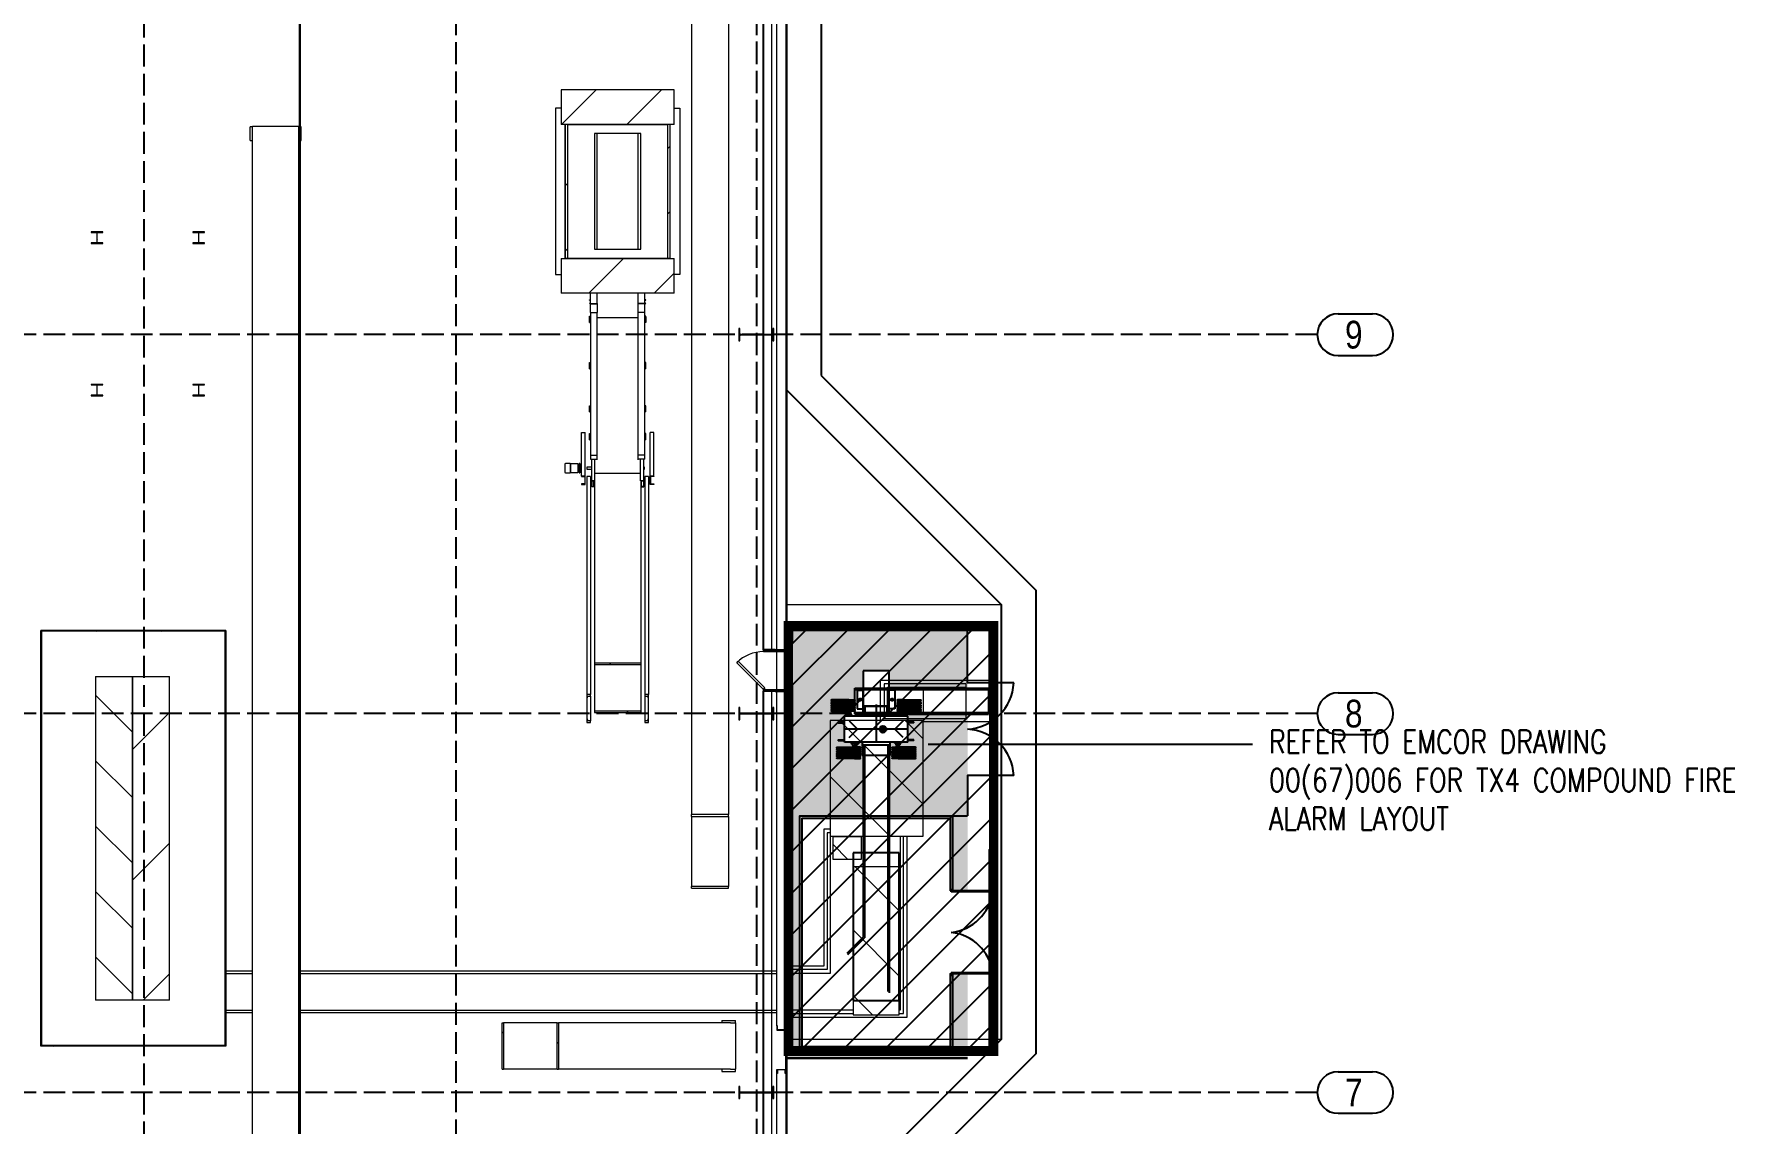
# Model space of a CAD drawing. Header units: millimetres. Extents: x 91119 to 792617, y 23924 to 150567.
# Drawn here: x 740424 to 777224, y 76355 to 99942 of the extents above; entities that cross this region are included whole.
import ezdxf

# ---------------------------------------------------------------- set-up
doc = ezdxf.new("R2010")
doc.units = ezdxf.units.MM
doc.header["$LTSCALE"] = 100
for name, pattern in [('121217 IES and EMR$0$XKITLINE00', [0]), ('121217 IES and EMR$0$XKITLINE03', [6.299213, 4.724409, -1.574803]), ('DASHED', [19.05, 12.7, -6.35])]:
    doc.linetypes.add(name, pattern=pattern)
doc.layers.add('121217 IES and EMR$0$G3 Fab Prts-22 Door-Plan', color=7, linetype='Continuous', lineweight=5)
for name, color, linetype in [('121217 IES and EMR$0$grid', 8, 'Continuous'), ('121217 IES and EMR$0$layout', 8, 'Continuous'), ('121217 IES and EMR$0$Xref', 8, 'Continuous'), ('Base', 8, 'Continuous'), ('FA', 1, 'Continuous'), ('Text', 7, 'Continuous')]:
    doc.layers.add(name, color=color, linetype=linetype)
doc.styles.add('121217 IES and EMR$0$CENTURY_GOTHIC', font='GOTHIC.TTF')
doc.styles.add('ROMANS', font='romans.shx', dxfattribs={"width": 0.8, "height": 2.5})
doc.styles.get("Standard").update_dxf_attribs({"font": '', "width": 0.9, "height": 2.5})
doc.styles.get('Standard').set_extended_font_data('@Arial Unicode MS')
doc.dimstyles.new('1-100', dxfattribs={"dimtxt": 250, "dimasz": 250, "dimexe": 10, "dimexo": 10, "dimgap": 10, "dimtad": 0, "dimtih": 1, "dimtoh": 1, "dimzin": 0, "dimdsep": 46, "dimtxsty": 'Standard', "dimcen": 0.09, "dimclrd": 256, "dimclre": 256, "dimclrt": 256, "dimadec": 0, "dimazin": 0, "dimtfac": 1, "dimtofl": 0, "dimtmove": 0, "dimatfit": 3, "dimfxl": 0, "dimtolj": 1, "dimtzin": 0, "dimarcsym": 0})

# ---------------------------------------------------------------- blocks, each defined once
blk = doc.blocks.new('121217 IES and EMR$0$Group-61-1')
at = {"layer": '121217 IES and EMR$0$G3 Fab Prts-22 Door-Plan', "color": 7, "linetype": 'Continuous', "lineweight": 5, "transparency": 33554687, "flags": 128}
blk.add_lwpolyline([(-408, 250), (169, 827), (200, 796), (-377, 219)], close=True, dxfattribs=at)
blk = doc.blocks.new('121217 IES and EMR$0$Group-62-1')
at = {"layer": '121217 IES and EMR$0$G3 Fab Prts-22 Door-Plan', "color": 7, "linetype": 'Continuous', "lineweight": 5, "transparency": 33554687}
for p, q in [((-408, 250), (169, 827)), ((-377, 219), (200, 796)), ((169, 827), (200, 796)), ((-408, 250), (-377, 219))]:
    blk.add_line(p, q, dxfattribs=at)
at = {"layer": '121217 IES and EMR$0$G3 Fab Prts-22 Door-Plan', "color": 7, "transparency": 33554687}
blk.add_blockref('121217 IES and EMR$0$Group-61-1', (0, 0), dxfattribs=at)
blk = doc.blocks.new('121217 IES and EMR$0$Group-57-1')
at = {"layer": '121217 IES and EMR$0$G3 Fab Prts-22 Door-Plan', "color": 7, "linetype": 'Continuous', "lineweight": 5, "transparency": 33554687}
for p, q in [((-450, 250.5), (-450, -250.5)), ((450, 250.5), (450, -250.5))]:
    blk.add_line(p, q, dxfattribs=at)
blk = doc.blocks.new('121217 IES and EMR$0$Group-58-1')
at = {"layer": '121217 IES and EMR$0$G3 Fab Prts-22 Door-Plan', "color": 7, "linetype": 'Continuous', "lineweight": 5, "transparency": 33554687, "flags": 128}
for points in [[(-450, 250.5), (-408, 250.5), (-408, -250.5), (-450, -250.5)], [(408, 250.5), (450, 250.5), (450, -250.5), (408, -250.5)]]:
    blk.add_lwpolyline(points, close=True, dxfattribs=at)

msp = doc.modelspace()

# ---------------------------------------------------------------- hatches: boundary and pattern name
h = msp.add_hatch()
h.set_pattern_fill('ANSI31', color=256, scale=200, style=0)
h.set_pattern_definition([(45, (358412.2, 5332.6), (-449.0128, 449.0128), [])])
h.paths.add_polyline_path([(756742, 87136), (761184, 87136), (761184, 77925), (756742, 77925)])
h = msp.add_hatch()
h.set_pattern_fill('ANSI31', color=256, scale=200, style=0)
h.set_pattern_definition([(45, (358412.2, 5332.6), (-449.0128, 449.0128), [])])
h.paths.add_polyline_path([(756742, 87136), (761184, 87136), (761184, 77925), (756742, 77925)])
at = {"layer": 'Base'}
h = msp.add_hatch(dxfattribs=at)
h.set_pattern_fill('AR-CONC', color=256, scale=2, style=0)
h.set_pattern_definition([(50, (343412.2, 5332.6), (364.36934, -31.87817), [38.1, -419.1]), (355, (343412.2, 5332.6), (-70.48565, 382.1133), [30.48, -335.28]), (100.451, (343442.55, 5329.94), (293.885, 350.23338), [32.38, -356.18]), (46.1842, (343412.2, 5434.2), (542.1581, -84.08466), [57.15, -628.65]), (96.6356, (343457.37, 5427.2), (474.8085, 494.8511), [48.57, -534.27]), (351.184, (343412.2, 5434.2), (474.8092, 494.8502), [45.72, -502.92]), (21, (343463, 5408.8), (303.22976, -204.53104), [38.1, -419.1]), (326, (343463, 5408.8), (123.60406, 368.37593), [30.48, -335.28]), (71.4514, (343488.26, 5391.76), (426.83298, 163.84572), [32.38, -356.18]), (37.5, (343412.19, 5332.6), (6.177207, 169.110078), [0, -331.216, 0, -340.36, 0, -336.55]), (7.5, (343412.19, 5332.6), (133.639325, 200.36115), [0, -194.056, 0, -323.596, 0, -128.27]), (327.5, (343298.9, 5332.6), (271.18119, -11.45749), [0, -127, 0, -396.24, 0, -525.78]), (317.5, (343248.1, 5332.6), (296.25836, 50.85298), [0, -165.1, 0, -263.144, 0, -373.38])])
h.paths.add_polyline_path([(757959, 85038), (757825, 85038), (757825, 85058), (757959, 85058), (757959, 85179), (757982, 85179), (757982, 85199), (758012, 85199), (758012, 85239), (758052, 85257), (758012, 85272), (758038, 85286), (757682, 85286), (757667, 85293), (757682, 85301), (758042, 85301), (758012, 85312), (758038, 85326), (757682, 85326), (757667, 85333), (757682, 85341), (758042, 85341), (758012, 85352), (758038, 85366), (757682, 85366), (757667, 85373), (757682, 85381), (758053, 85381), (758012, 85399), (758026, 85406), (757682, 85406), (757667, 85413), (757682, 85421), (758053, 85421), (758012, 85439), (758026, 85446), (757682, 85446), (757667, 85453), (757682, 85461), (758053, 85461), (758019, 85476), (757682, 85476), (757667, 85484), (757682, 85491), (758047, 85491), (758050, 85492), (758012, 85502), (758038, 85516), (757682, 85516), (757667, 85524), (757682, 85531), (758042, 85531), (758057, 85526), (758067, 85531), (758172, 85531), (758182, 85526), (758182, 85787), (758359, 85787), (758359, 86163), (758928, 86163), (758928, 85787), (760620, 85787), (760620, 87163), (756692, 87163), (756692, 77776), (760620, 77776), (760620, 79601), (760293, 79601), (760293, 79577), (760293, 77976), (756993, 77976), (756993, 83026), (758363, 83026), (758363, 84331), (758343, 84331), (758343, 84617), (758248, 84617), (758248, 84597), (758218, 84597), (758218, 84557), (758173, 84541), (758173, 84537), (758218, 84517), (758200, 84511), (758288, 84511), (758303, 84503), (758288, 84496), (758183, 84496), (758218, 84477), (758200, 84471), (758288, 84471), (758303, 84463), (758288, 84456), (758183, 84456), (758218, 84437), (758204, 84431), (758288, 84431), (758303, 84423), (758288, 84416), (758183, 84416), (758218, 84397), (758204, 84391), (758288, 84391), (758303, 84383), (758288, 84376), (758177, 84376), (758218, 84357), (758204, 84351), (758288, 84351), (758303, 84343), (758288, 84336), (758177, 84336), (758218, 84317), (758173, 84306), (758173, 84302), (758218, 84287), (758200, 84281), (758288, 84281), (758303, 84273), (758288, 84266), (758183, 84266), (758173, 84271), (758159, 84266), (757798, 84266), (757783, 84273), (757798, 84281), (758155, 84281), (758128, 84295), (758167, 84304), (758163, 84306), (757798, 84306), (757783, 84313), (757798, 84321), (758136, 84321), (758170, 84336), (757798, 84336), (757783, 84343), (757798, 84351), (758143, 84351), (758128, 84357), (758170, 84376), (757798, 84376), (757783, 84383), (757798, 84391), (758143, 84391), (758128, 84397), (758170, 84416), (757798, 84416), (757783, 84423), (757798, 84431), (758155, 84431), (758128, 84445), (758159, 84456), (757798, 84456), (757783, 84463), (757798, 84471), (758155, 84471), (758128, 84485), (758159, 84496), (757798, 84496), (757783, 84503), (757798, 84511), (758155, 84511), (758128, 84525), (758169, 84539), (758128, 84557), (758128, 84597), (758098, 84597), (758098, 84617), (757959, 84617), (757959, 84650), (757825, 84650), (757825, 84670), (757959, 84670)])
h.paths.add_polyline_path([(760620, 83898), (760620, 85227), (759275, 85227), (759275, 85199), (759305, 85199), (759305, 85179), (759327, 85179), (759327, 85058), (759461, 85058), (759461, 85038), (759327, 85038), (759327, 84670), (759461, 84670), (759461, 84650), (759327, 84650), (759327, 84617), (759188, 84617), (759188, 84597), (759158, 84597), (759158, 84557), (759118, 84539), (759158, 84525), (759132, 84511), (759488, 84511), (759503, 84503), (759488, 84496), (759128, 84496), (759158, 84485), (759132, 84471), (759488, 84471), (759503, 84463), (759488, 84456), (759128, 84456), (759158, 84445), (759132, 84431), (759488, 84431), (759503, 84423), (759488, 84416), (759117, 84416), (759158, 84397), (759144, 84391), (759488, 84391), (759503, 84383), (759488, 84376), (759117, 84376), (759158, 84357), (759144, 84351), (759488, 84351), (759503, 84343), (759488, 84336), (759117, 84336), (759151, 84321), (759488, 84321), (759503, 84313), (759488, 84306), (759123, 84306), (759120, 84304), (759158, 84295), (759132, 84281), (759488, 84281), (759503, 84273), (759488, 84266), (759128, 84266), (759113, 84271), (759103, 84266), (758998, 84266), (758983, 84273), (758998, 84281), (759086, 84281), (759068, 84287), (759113, 84302), (759113, 84306), (759068, 84317), (759110, 84336), (758998, 84336), (758983, 84343), (758998, 84351), (759083, 84351), (759068, 84357), (759110, 84376), (758998, 84376), (758983, 84383), (758998, 84391), (759083, 84391), (759068, 84397), (759103, 84416), (758998, 84416), (758983, 84423), (758998, 84431), (759083, 84431), (759068, 84437), (759103, 84456), (758998, 84456), (758983, 84463), (758998, 84471), (759086, 84471), (759068, 84477), (759103, 84496), (758998, 84496), (758983, 84503), (758998, 84511), (759086, 84511), (759068, 84517), (759113, 84537), (759113, 84541), (759068, 84557), (759068, 84597), (759038, 84597), (759038, 84617), (758943, 84617), (758943, 84331), (758923, 84331), (758923, 83026), (760293, 83026), (760620, 83026)], flags=17)
h.paths.add_polyline_path([(760620, 83026), (760293, 83026), (760293, 81401), (760620, 81401)], flags=17)
h = msp.add_hatch(color=256, dxfattribs=at)
h.paths.add_polyline_path([(758297, 85566, 0.414214), (758271, 85540), (758297, 85540)])
h.paths.add_polyline_path([(758323, 85540), (758297, 85540), (758297, 85514, 0.414214)])
h = msp.add_hatch(color=256, dxfattribs=at)
h.paths.add_polyline_path([(758989, 85566, -0.414214), (759015, 85540), (758989, 85540)])
h.paths.add_polyline_path([(758963, 85540), (758989, 85540), (758989, 85514, -0.414214)])

# ---------------------------------------------------------------- linework, layer by layer
msp.add_line((756692, 77776), (760620, 77776))
at = {"const_width": 200}
msp.add_lwpolyline([(756742, 87136), (761184, 87136), (761184, 77925), (756742, 77925)], close=True, dxfattribs=at)
msp.add_lwpolyline([(756742, 87136), (761184, 87136), (761184, 77925), (756742, 77925)], close=True, dxfattribs=at)
at = {"layer": '121217 IES and EMR$0$grid', "linetype": '121217 IES and EMR$0$XKITLINE03'}
for p, q in [((742802, 144437), (742802, 31436)), ((749552, 144487), (749552, 31436)), ((756052, 144487), (756052, 88530)), ((756052, 113005), (756052, 28641)), ((768187, 93436), (614302, 93436)), ((768187, 85236), (614302, 85236)), ((768187, 77036), (614302, 77036))]:
    msp.add_line(p, q, dxfattribs=at)
at = {"layer": '121217 IES and EMR$0$grid', "linetype": '121217 IES and EMR$0$XKITLINE00'}
for p, q in [((768637, 93886), (769381, 93886)), ((768637, 92986), (769381, 92986)), ((768637, 85686), (769381, 85686)), ((768637, 84786), (769381, 84786)), ((768637, 77486), (769381, 77486)), ((768637, 76586), (769381, 76586))]:
    msp.add_line(p, q, dxfattribs=at)
for centre, start, end in [((768637, 93436), 90, 270), ((769381, 93436), 270, 90), ((768637, 85236), 90, 270), ((769381, 85236), 270, 90), ((768637, 77036), 90, 270), ((769381, 77036), 270, 90)]:
    msp.add_arc(centre, 450, start, end, dxfattribs=at)
at = {"layer": '121217 IES and EMR$0$layout', "transparency": 33554687}
for p, q in [((757456, 119486), (757456, 92550)), ((757456, 119486), (757456, 92550)), ((756706, 118736), (756706, 92239)), ((756706, 86618), (756706, 118736)), ((756205, 86618), (756205, 118235)), ((757456, 92550), (762099, 87907)), ((757456, 92550), (762099, 87907)), ((756706, 92239), (761349, 87596)), ((761349, 87596), (761349, 78185)), ((762099, 87907), (762099, 77875)), ((762099, 87907), (762099, 77875)), ((756205, 62618), (756205, 85718)), ((756706, 62618), (756706, 85718)), ((761349, 78185), (756706, 73543)), ((762099, 77875), (757456, 73232)), ((762099, 77875), (757456, 73232))]:
    msp.add_line(p, q, dxfattribs=at)
at = {"layer": '121217 IES and EMR$0$layout'}
for p, q in [((756706, 118736), (756706, 49742)), ((756456, 86618), (756205, 86618)), ((756205, 86618), (756205, 86618)), ((756205, 86618), (756205, 86618)), ((756456, 86618), (756706, 86618)), ((756706, 86618), (756706, 86618)), ((756706, 86618), (756706, 86618)), ((756456, 85718), (756205, 85718)), ((756205, 85718), (756205, 85718)), ((756205, 85718), (756205, 85718)), ((756456, 85718), (756706, 85718)), ((756706, 85718), (756706, 85718)), ((756706, 85718), (756706, 85718))]:
    msp.add_line(p, q, dxfattribs=at)
at = {"layer": '121217 IES and EMR$0$layout', "linetype": 'Continuous', "lineweight": 5, "transparency": 33554687}
for p, q in [((756390, 86618), (756390, 118420)), ((756390, 86618), (756390, 118420)), ((756205, 86618), (756205, 86576)), ((756205, 86576), (756706, 86576)), ((756706, 86618), (756706, 86576)), ((756205, 85718), (756205, 85760)), ((756205, 85760), (756706, 85760)), ((756706, 85718), (756706, 85760)), ((756390, 62618), (756390, 85718)), ((756390, 62618), (756390, 85718))]:
    msp.add_line(p, q, dxfattribs=at)
at = {"layer": '121217 IES and EMR$0$layout', "linetype": 'Continuous', "lineweight": 5}
for p, q in [((756706, 78185), (756706, 87596)), ((756706, 87596), (761349, 87596)), ((761349, 87596), (761349, 78185)), ((761349, 78185), (756706, 78185))]:
    msp.add_line(p, q, dxfattribs=at)
at = {"layer": '121217 IES and EMR$0$layout', "linetype": 'Continuous', "lineweight": 5, "transparency": 33554687}
msp.add_arc((756205, 85760), 816, 90, 135, dxfattribs=at)
at = {"layer": '121217 IES and EMR$0$Xref', "linetype": 'Continuous', "lineweight": 20}
for p, q in [((756492, 78476), (756492, 118276)), ((756692, 118476), (756692, 78476)), ((755452, 115536), (755452, 98155)), ((754652, 104966), (754652, 98155)), ((751831, 98736), (751831, 97986)), ((754273, 98736), (751831, 98736)), ((754273, 97986), (754273, 98736)), ((751706, 98336), (751706, 94736)), ((751831, 98336), (751706, 98336)), ((754273, 98336), (754397, 98336)), ((754397, 98336), (754397, 94736)), ((745152, 97936), (745102, 97936)), ((745102, 97636), (745102, 97936)), ((745152, 97786), (745152, 97944)), ((746152, 97944), (745152, 97944)), ((746152, 97786), (746152, 97944)), ((746202, 97936), (746152, 97936)), ((746202, 97636), (746202, 97936)), ((754273, 97986), (751831, 97986)), ((751915, 95086), (751915, 97986)), ((751915, 97986), (751916, 97986)), ((751916, 97986), (751916, 95086)), ((751966, 97986), (751916, 97986)), ((751931, 97986), (751931, 97986)), ((751966, 97986), (754138, 97986)), ((751966, 97986), (751966, 95086)), ((752081, 97986), (752081, 97986)), ((752156, 97986), (752156, 97986)), ((752462, 97986), (752462, 97986)), ((752610, 97986), (752610, 97986)), ((753494, 97986), (753494, 97986)), ((753642, 97986), (753642, 97986)), ((753947, 97986), (753947, 97986)), ((754022, 97986), (754022, 97986)), ((754138, 95086), (754138, 97986)), ((754188, 97986), (754138, 97986)), ((754172, 97986), (754172, 97986)), ((754188, 95086), (754188, 97986)), ((754188, 97986), (754188, 97986)), ((754188, 95086), (754188, 97986)), ((754652, 98155), (754652, 83050)), ((755452, 98155), (755452, 83050)), ((745102, 97636), (745152, 97636)), ((745152, 62286), (745152, 97786)), ((746152, 62286), (746152, 97786)), ((746152, 97636), (746202, 97636)), ((752552, 97786), (752552, 95286)), ((753552, 97786), (752552, 97786)), ((752610, 95286), (752610, 97786)), ((753494, 95286), (753494, 97786)), ((753552, 95286), (753552, 97786)), ((741658, 95661), (741658, 95649)), ((741916, 95661), (741658, 95661)), ((741658, 95649), (741768, 95649)), ((741658, 95424), (741658, 95412)), ((741768, 95424), (741658, 95424)), ((741658, 95412), (741916, 95412)), ((741781, 95637), (741781, 95436)), ((741793, 95436), (741793, 95637)), ((741805, 95649), (741916, 95649)), ((741916, 95424), (741805, 95424)), ((741916, 95649), (741916, 95661)), ((741916, 95412), (741916, 95424)), ((743858, 95661), (743858, 95649)), ((744116, 95661), (743858, 95661)), ((743858, 95649), (743968, 95649)), ((743858, 95424), (743858, 95412)), ((743968, 95424), (743858, 95424)), ((743858, 95412), (744116, 95412)), ((743981, 95637), (743981, 95436)), ((743993, 95436), (743993, 95637)), ((744005, 95649), (744116, 95649)), ((744116, 95424), (744005, 95424)), ((744116, 95649), (744116, 95661)), ((744116, 95412), (744116, 95424)), ((751831, 95086), (751831, 94336)), ((751831, 95086), (754273, 95086)), ((751915, 95086), (751916, 95086)), ((751966, 95086), (751916, 95086)), ((751931, 95086), (751931, 95086)), ((754138, 95086), (751966, 95086)), ((752081, 95086), (752081, 95086)), ((752156, 95086), (752156, 95086)), ((752462, 95086), (752462, 95086)), ((752552, 95286), (753552, 95286)), ((752610, 95086), (752610, 95086)), ((753494, 95086), (753494, 95086)), ((753642, 95086), (753642, 95086)), ((753947, 95086), (753947, 95086)), ((754022, 95086), (754022, 95086)), ((754188, 95086), (754138, 95086)), ((754172, 95086), (754172, 95086)), ((754188, 95086), (754188, 95086)), ((754273, 94336), (754273, 95086)), ((751706, 94736), (751831, 94736)), ((754397, 94736), (754273, 94736)), ((754273, 94336), (751831, 94336)), ((752462, 94107), (752462, 94336)), ((752610, 94107), (752610, 94336)), ((753494, 94107), (753494, 94336)), ((753642, 94107), (753642, 94336)), ((752444, 94187), (752462, 94187)), ((752444, 94185), (752444, 94187)), ((752444, 94107), (752444, 94111)), ((752462, 94107), (752444, 94107)), ((752462, 94181), (752448, 94181)), ((752448, 94115), (752462, 94115)), ((752462, 94107), (752606, 94107)), ((752462, 94106), (752606, 94106)), ((752462, 93914), (752462, 94106)), ((752462, 93914), (752606, 93914)), ((752462, 93913), (752462, 93914)), ((752462, 93913), (752606, 93913)), ((752462, 93913), (752462, 90826)), ((752606, 94107), (752610, 94107)), ((752606, 94107), (752606, 93914)), ((752606, 93914), (752610, 93914)), ((752606, 93913), (752606, 93914)), ((752610, 94107), (752610, 93914)), ((752610, 90826), (752610, 93914)), ((753498, 94107), (753494, 94107)), ((753494, 93914), (753494, 94107)), ((753498, 93914), (753494, 93914)), ((753494, 90826), (753494, 93914)), ((753642, 94107), (753498, 94107)), ((753498, 93914), (753498, 94107)), ((753642, 94106), (753498, 94106)), ((753642, 93914), (753498, 93914)), ((753498, 93913), (753498, 93914)), ((753642, 93913), (753498, 93913)), ((753660, 94187), (753642, 94187)), ((753642, 94181), (753656, 94181)), ((753656, 94115), (753642, 94115)), ((753642, 94107), (753660, 94107)), ((753642, 93914), (753642, 94106)), ((753642, 93913), (753642, 93914)), ((753642, 90826), (753642, 93913)), ((753660, 94185), (753660, 94187)), ((753660, 94107), (753660, 94111)), ((752444, 93835), (752462, 93835)), ((752444, 93825), (752444, 93835)), ((752444, 93825), (752462, 93825)), ((752444, 93699), (752444, 93825)), ((752444, 93699), (752462, 93699)), ((752610, 93808), (753494, 93808)), ((753660, 93835), (753642, 93835)), ((753660, 93825), (753642, 93825)), ((753660, 93699), (753642, 93699)), ((753660, 93825), (753660, 93835)), ((753660, 93825), (753660, 93699)), ((752444, 92833), (752462, 92833)), ((752444, 92824), (752444, 92833)), ((752444, 92824), (752462, 92824)), ((752444, 92697), (752444, 92824)), ((753660, 92833), (753642, 92833)), ((753660, 92824), (753642, 92824)), ((753660, 92824), (753660, 92833)), ((753660, 92697), (753660, 92824)), ((752444, 92697), (752462, 92697)), ((753660, 92697), (753642, 92697)), ((741658, 92361), (741658, 92349)), ((741916, 92361), (741658, 92361)), ((741658, 92349), (741768, 92349)), ((741658, 92124), (741658, 92112)), ((741768, 92124), (741658, 92124)), ((741658, 92112), (741916, 92112)), ((741781, 92337), (741781, 92136)), ((741793, 92136), (741793, 92337)), ((741805, 92349), (741916, 92349)), ((741916, 92124), (741805, 92124)), ((741916, 92349), (741916, 92361)), ((741916, 92112), (741916, 92124)), ((743858, 92361), (743858, 92349)), ((744116, 92361), (743858, 92361)), ((743858, 92349), (743968, 92349)), ((743858, 92124), (743858, 92112)), ((743968, 92124), (743858, 92124)), ((743858, 92112), (744116, 92112)), ((743981, 92337), (743981, 92136)), ((743993, 92136), (743993, 92337)), ((744005, 92349), (744116, 92349)), ((744116, 92124), (744005, 92124)), ((744116, 92349), (744116, 92361)), ((744116, 92112), (744116, 92124)), ((752444, 91899), (752462, 91899)), ((752444, 91890), (752444, 91899)), ((752444, 91890), (752462, 91890)), ((752444, 91763), (752444, 91890)), ((752444, 91763), (752462, 91763)), ((753660, 91899), (753642, 91899)), ((753660, 91890), (753642, 91890)), ((753660, 91763), (753642, 91763)), ((753660, 91890), (753660, 91899)), ((753660, 91763), (753660, 91890)), ((752272, 90376), (752272, 91316)), ((752272, 91316), (752347, 91316)), ((752347, 90376), (752347, 91316)), ((752444, 91295), (752462, 91295)), ((752444, 91285), (752444, 91295)), ((752444, 91285), (752462, 91285)), ((752444, 91159), (752444, 91285)), ((753660, 91295), (753642, 91295)), ((753660, 91285), (753642, 91285)), ((753660, 91285), (753660, 91295)), ((753660, 91159), (753660, 91285)), ((753832, 91316), (753757, 91316)), ((753757, 90376), (753757, 91316)), ((753832, 90376), (753832, 91316)), ((752444, 91159), (752462, 91159)), ((753660, 91159), (753642, 91159)), ((751908, 90633), (751908, 90461)), ((752024, 90647), (751922, 90647)), ((752024, 90647), (752024, 90446)), ((752034, 90643), (752024, 90633)), ((752034, 90643), (752034, 90451)), ((752192, 90643), (752034, 90643)), ((752192, 90643), (752192, 90451)), ((752202, 90630), (752192, 90643)), ((752202, 90630), (752202, 90464)), ((752218, 90630), (752202, 90630)), ((752218, 90643), (752218, 90451)), ((752234, 90647), (752222, 90647)), ((752234, 90647), (752234, 90447)), ((752385, 90572), (752385, 90522)), ((752489, 90572), (752385, 90572)), ((752462, 90826), (752610, 90826)), ((752462, 90826), (752462, 90742)), ((752462, 90742), (752489, 90742)), ((752489, 90272), (752489, 90742)), ((752489, 90742), (752559, 90742)), ((752559, 90272), (752559, 90742)), ((752559, 90742), (752606, 90742)), ((752606, 90725), (752606, 90742)), ((752610, 90725), (752606, 90725)), ((752610, 90725), (752610, 90826)), ((753494, 90725), (753494, 90826)), ((753642, 90826), (753494, 90826)), ((753494, 90725), (753498, 90725)), ((753498, 90725), (753498, 90742)), ((753545, 90742), (753498, 90742)), ((753545, 90272), (753545, 90742)), ((753615, 90742), (753545, 90742)), ((753615, 90272), (753615, 90742)), ((753642, 90742), (753615, 90742)), ((753635, 90572), (753615, 90572)), ((753635, 90522), (753635, 90572)), ((753642, 90742), (753642, 90826)), ((751922, 90446), (752024, 90446)), ((752024, 90460), (752034, 90451)), ((752034, 90451), (752192, 90451)), ((752192, 90451), (752202, 90464)), ((752202, 90464), (752218, 90464)), ((752222, 90447), (752234, 90447)), ((752272, 90376), (752347, 90376)), ((752272, 90376), (752272, 90366)), ((752347, 90376), (752272, 90376)), ((752272, 90366), (752329, 90366)), ((752272, 90207), (752272, 90196)), ((752329, 90207), (752272, 90207)), ((752272, 90196), (752347, 90196)), ((752341, 90354), (752341, 90219)), ((752347, 90196), (752347, 90376)), ((752385, 90522), (752489, 90522)), ((752387, 90363), (752387, 85652)), ((752462, 90363), (752387, 90363)), ((752462, 90363), (752462, 85652)), ((752489, 90146), (752489, 90272)), ((752489, 90272), (752559, 90272)), ((752559, 90271), (752493, 90271)), ((752493, 90271), (752493, 90147)), ((752539, 90147), (752539, 90271)), ((752552, 90271), (752552, 86326)), ((752559, 90436), (753545, 90436)), ((752559, 90272), (752559, 90271)), ((753615, 90272), (753545, 90272)), ((753545, 90272), (753545, 90271)), ((753545, 90271), (753611, 90271)), ((753552, 90271), (753552, 86326)), ((753565, 90147), (753565, 90271)), ((753611, 90271), (753611, 90147)), ((753615, 90522), (753635, 90522)), ((753615, 90146), (753615, 90272)), ((753642, 90363), (753642, 85652)), ((753717, 90363), (753642, 90363)), ((753717, 90363), (753717, 85652)), ((753832, 90376), (753757, 90376)), ((753757, 90376), (753832, 90376)), ((753757, 90196), (753757, 90376)), ((753832, 90196), (753757, 90196)), ((753763, 90354), (753763, 90219)), ((753832, 90366), (753775, 90366)), ((753775, 90207), (753832, 90207)), ((753832, 90376), (753832, 90366)), ((753832, 90207), (753832, 90196)), ((752539, 90146), (752489, 90146)), ((752493, 90147), (752539, 90147)), ((752539, 90147), (752539, 90146)), ((753565, 90147), (753565, 90146)), ((753611, 90147), (753565, 90147)), ((753565, 90146), (753615, 90146)), ((744572, 87036), (740572, 87036)), ((740572, 78036), (740572, 87036)), ((744552, 87016), (740592, 87016)), ((740592, 78056), (740592, 87016)), ((744552, 87016), (744552, 78056)), ((744572, 87036), (744572, 78036)), ((756742, 87136), (761184, 87136)), ((756742, 86773), (756742, 87136)), ((756842, 87036), (761084, 87036)), ((756842, 86773), (756842, 87036)), ((761084, 87036), (761084, 85295)), ((761184, 87136), (761184, 85295)), ((756842, 86773), (756742, 86773)), ((752552, 86326), (752552, 86299)), ((753552, 86326), (752552, 86326)), ((752552, 86299), (752552, 85287)), ((752552, 86299), (753552, 86299)), ((753552, 86326), (753552, 86299)), ((753552, 86299), (753552, 85287)), ((741752, 86036), (741752, 79036)), ((741752, 86036), (742552, 86036)), ((742552, 86036), (742552, 79036)), ((742552, 79036), (742552, 86036)), ((742552, 86036), (743352, 86036)), ((743352, 79036), (743352, 86036)), ((756742, 77925), (756742, 85873)), ((756742, 85873), (756842, 85873)), ((756842, 78025), (756842, 85873)), ((758739, 85958), (761084, 85958)), ((758739, 85086), (758739, 85958)), ((760589, 85883), (758814, 85883)), ((758814, 85883), (758814, 85132)), ((758889, 85802), (758889, 85808)), ((758889, 85808), (760589, 85808)), ((758889, 85802), (759660, 85802)), ((758889, 85209), (758889, 85802)), ((759660, 85802), (759660, 85209)), ((760589, 85132), (760589, 85883)), ((752462, 85652), (752387, 85652)), ((752387, 85652), (752387, 85044)), ((752393, 85120), (752393, 85576)), ((752405, 85616), (752462, 85616)), ((752462, 85616), (752462, 85652)), ((752462, 85616), (752462, 85080)), ((753717, 85652), (753642, 85652)), ((753642, 85652), (753642, 85616)), ((753642, 85616), (753642, 85080)), ((753642, 85616), (753699, 85616)), ((753711, 85576), (753711, 85120)), ((753717, 85044), (753717, 85652)), ((752387, 85044), (752462, 85044)), ((752462, 85080), (752405, 85080)), ((752462, 85044), (752462, 85080)), ((752552, 85287), (752552, 85260)), ((753552, 85287), (752552, 85287)), ((752552, 85260), (753552, 85260)), ((753552, 85287), (753552, 85260)), ((753699, 85080), (753642, 85080)), ((753642, 85080), (753642, 85044)), ((753642, 85044), (753717, 85044)), ((757652, 85086), (757652, 82582)), ((759661, 85086), (757652, 85086)), ((758814, 85132), (760589, 85132)), ((759660, 85209), (758889, 85209)), ((758889, 85207), (758889, 85209)), ((760589, 85207), (758889, 85207)), ((759661, 82582), (759661, 85086)), ((761184, 85057), (759661, 85057)), ((761184, 85295), (761084, 85295)), ((761184, 85295), (761184, 85057)), ((754652, 83008), (754652, 83050)), ((755452, 83050), (754652, 83050)), ((754652, 83008), (754652, 81497)), ((754652, 83008), (755452, 83008)), ((755452, 83008), (755452, 83050)), ((755452, 83008), (755452, 81497)), ((757509, 82732), (757509, 79770)), ((757652, 82732), (757509, 82732)), ((757652, 82657), (757584, 82657)), ((757584, 82657), (757584, 79695)), ((757652, 82582), (759661, 82582)), ((757659, 79620), (757659, 82582)), ((757711, 82079), (757711, 82579)), ((757711, 82579), (758321, 82579)), ((758321, 82579), (758321, 82079)), ((759162, 82582), (759162, 78820)), ((759237, 78745), (759237, 82582)), ((759312, 78670), (759313, 82582)), ((758321, 82079), (757711, 82079)), ((761084, 82293), (761184, 82293)), ((761084, 82293), (761084, 78025)), ((761184, 82293), (761184, 77925)), ((759143, 81918), (758143, 81918)), ((758143, 81918), (758143, 78718)), ((759143, 78718), (759143, 81918)), ((754652, 81459), (754652, 81497)), ((755452, 81497), (754652, 81497)), ((754652, 81459), (755452, 81459)), ((755452, 81459), (755452, 81497)), ((745152, 79664), (744572, 79664)), ((744572, 79614), (745152, 79614)), ((756492, 79664), (746152, 79664)), ((746152, 79614), (756492, 79614)), ((756742, 79770), (756692, 79770)), ((756742, 79695), (756692, 79695)), ((756692, 79620), (756742, 79620)), ((757509, 79770), (756842, 79770)), ((757584, 79695), (756842, 79695)), ((756842, 79620), (757659, 79620)), ((742552, 79036), (741752, 79036)), ((743352, 79036), (742552, 79036)), ((745152, 78814), (744572, 78814)), ((744572, 78764), (745152, 78764)), ((756492, 78814), (746152, 78814)), ((746152, 78764), (756492, 78764)), ((756742, 78820), (756692, 78820)), ((758143, 78820), (756842, 78820)), ((759162, 78820), (759143, 78820)), ((750549, 78541), (750580, 78541)), ((750549, 77541), (750549, 78541)), ((751740, 78541), (750580, 78541)), ((750580, 78541), (750580, 77541)), ((751740, 78541), (751771, 78541)), ((751740, 77541), (751740, 78541)), ((755493, 78541), (751771, 78541)), ((751771, 78541), (751771, 77541)), ((755302, 78591), (755302, 78541)), ((755302, 78591), (755602, 78591)), ((755493, 78541), (755610, 78541)), ((755602, 78541), (755602, 78591)), ((755610, 77541), (755610, 78541)), ((756692, 78745), (756742, 78745)), ((756692, 78670), (756742, 78670)), ((756692, 77536), (756692, 78386)), ((756842, 78745), (758143, 78745)), ((756842, 78670), (759312, 78670)), ((758143, 78718), (759143, 78718)), ((759143, 78745), (759237, 78745)), ((744572, 78036), (740572, 78036)), ((744552, 78056), (740592, 78056)), ((761084, 78025), (756842, 78025)), ((761184, 77925), (756742, 77925)), ((750549, 77541), (750580, 77541)), ((751740, 77541), (750580, 77541)), ((751740, 77541), (751771, 77541)), ((755493, 77541), (751771, 77541)), ((755302, 77541), (755302, 77491)), ((755302, 77491), (755602, 77491)), ((755493, 77541), (755610, 77541)), ((755602, 77491), (755602, 77541)), ((756492, 62726), (756492, 77446)), ((756692, 77446), (756692, 62726))]:
    msp.add_line(p, q, dxfattribs=at)
at = {"layer": '121217 IES and EMR$0$Xref', "linetype": 'Continuous', "lineweight": 0}
for p, q in [((752583, 98736), (751833, 97986)), ((753998, 98736), (753248, 97986)), ((754188, 97512), (754138, 97462)), ((751966, 96705), (751916, 96655)), ((754188, 96098), (754138, 96048)), ((741781, 95502), (741793, 95490)), ((741859, 95424), (741871, 95412)), ((751966, 95290), (751916, 95240)), ((753176, 95086), (752426, 94336)), ((754273, 94769), (753840, 94336)), ((741761, 87036), (741781, 87016)), ((743175, 87036), (743195, 87016)), ((757217, 87136), (757317, 87036)), ((758631, 87136), (758731, 87036)), ((760046, 87136), (760146, 87036)), ((740572, 86811), (740592, 86791)), ((752901, 86326), (752874, 86299)), ((761084, 86098), (761184, 85998)), ((740572, 85397), (740592, 85377)), ((741752, 85631), (742552, 84831)), ((744552, 85660), (744572, 85640)), ((743352, 85262), (742552, 84462)), ((753276, 85287), (753249, 85260)), ((757854, 85086), (759661, 83279)), ((759268, 85086), (759661, 84693)), ((756742, 84783), (756842, 84683)), ((740572, 83983), (740592, 83963)), ((741752, 84217), (742552, 83417)), ((744552, 84246), (744572, 84226)), ((757652, 83874), (758943, 82582)), ((756742, 83369), (756842, 83269)), ((741752, 82803), (742552, 82003)), ((744552, 82831), (744572, 82811)), ((740572, 82569), (740592, 82549)), ((743352, 82434), (742552, 81634)), ((757711, 82400), (758032, 82079)), ((756742, 81955), (756842, 81855)), ((758193, 81918), (759143, 80968)), ((761084, 81855), (761184, 81755)), ((741752, 81389), (742552, 80589)), ((744552, 81417), (744572, 81397)), ((740572, 81154), (740592, 81134)), ((756742, 80541), (756842, 80441)), ((758143, 80553), (759143, 79553)), ((761084, 80441), (761184, 80341)), ((741752, 79974), (742552, 79174)), ((744552, 80003), (744572, 79983)), ((740572, 79740), (740592, 79720)), ((743352, 79605), (742783, 79036)), ((756742, 79127), (756842, 79027)), ((758143, 79139), (758565, 78718)), ((761084, 79027), (761184, 78927)), ((744552, 78589), (744572, 78569)), ((740572, 78326), (740592, 78306)), ((740841, 78056), (740861, 78036)), ((742256, 78056), (742276, 78036)), ((743670, 78056), (743690, 78036)), ((750580, 78348), (750549, 78317)), ((751771, 78125), (751740, 78094)), ((757843, 78025), (757943, 77925)), ((759257, 78025), (759357, 77925)), ((760671, 78025), (760771, 77925))]:
    msp.add_line(p, q, dxfattribs=at)
at = {"layer": '121217 IES and EMR$0$Xref', "linetype": 'Continuous', "lineweight": 15}
for p, q in [((755675, 93569), (755675, 93304)), ((755692, 93569), (755675, 93569)), ((755692, 93459), (755692, 93569)), ((756411, 93569), (756411, 93459)), ((756429, 93569), (756411, 93569)), ((756429, 93304), (756429, 93569)), ((755675, 93304), (755692, 93304)), ((755692, 93304), (755692, 93413)), ((756395, 93443), (755709, 93443)), ((755709, 93430), (756395, 93430)), ((756411, 93413), (756411, 93304)), ((756411, 93304), (756429, 93304)), ((755675, 85369), (755675, 85104)), ((755692, 85369), (755675, 85369)), ((755675, 85104), (755692, 85104)), ((755692, 85259), (755692, 85369)), ((755692, 85104), (755692, 85213)), ((756395, 85243), (755709, 85243)), ((755709, 85230), (756395, 85230)), ((756411, 85369), (756411, 85259)), ((756429, 85369), (756411, 85369)), ((756411, 85213), (756411, 85104)), ((756411, 85104), (756429, 85104)), ((756429, 85104), (756429, 85369)), ((756492, 78476), (756492, 78386)), ((756506, 78476), (756492, 78476)), ((756492, 78386), (756692, 78386)), ((756506, 78405), (756506, 78476)), ((756666, 78393), (756518, 78393)), ((756678, 78476), (756678, 78405)), ((756692, 78476), (756678, 78476)), ((756692, 78476), (756692, 78386)), ((756492, 77536), (756692, 77536)), ((756492, 77446), (756492, 77536)), ((756506, 77446), (756492, 77446)), ((756506, 77517), (756506, 77446)), ((756666, 77529), (756518, 77529)), ((756678, 77446), (756678, 77517)), ((756692, 77446), (756678, 77446)), ((756692, 77536), (756692, 77446)), ((755675, 77169), (755675, 76904)), ((755692, 77169), (755675, 77169)), ((755692, 77059), (755692, 77169)), ((755692, 76904), (755692, 77013)), ((756395, 77043), (755709, 77043)), ((755709, 77030), (756395, 77030)), ((756411, 77169), (756411, 77059)), ((756429, 77169), (756411, 77169)), ((756411, 77013), (756411, 76904)), ((756429, 76904), (756429, 77169)), ((755675, 76904), (755692, 76904)), ((756411, 76904), (756429, 76904))]:
    msp.add_line(p, q, dxfattribs=at)
at = {"layer": '121217 IES and EMR$0$Xref', "linetype": 'Continuous', "lineweight": 20}
for centre, radius, start, end in [((741768, 95637), 12.7, 0, 90), ((741768, 95436), 12.7, 270, 0), ((741805, 95637), 12.7, 90, 180), ((741805, 95436), 12.7, 180, 270), ((743968, 95637), 12.7, 0, 90), ((743968, 95436), 12.7, 270, 0), ((744005, 95637), 12.7, 90, 180), ((744005, 95436), 12.7, 180, 270), ((752448, 94185), 4, 180, 270), ((752448, 94111), 4, 90, 180), ((753656, 94185), 4, 270, 0), ((753656, 94111), 4, 0, 90), ((741768, 92337), 12.7, 0, 90), ((741768, 92136), 12.7, 270, 0), ((741805, 92337), 12.7, 90, 180), ((741805, 92136), 12.7, 180, 270), ((743968, 92337), 12.7, 0, 90), ((743968, 92136), 12.7, 270, 0), ((744005, 92337), 12.7, 90, 180), ((744005, 92136), 12.7, 180, 270), ((751922, 90633), 14.5, 90, 180), ((752222, 90643), 4, 90, 180), ((751922, 90461), 14.5, 180, 270), ((752222, 90451), 4, 180, 270), ((752329, 90354), 12, 0, 90), ((752329, 90219), 12, 270, 0), ((753775, 90354), 12, 90, 180), ((753775, 90219), 12, 180, 270)]:
    msp.add_arc(centre, radius, start, end, dxfattribs=at)
at = {"layer": '121217 IES and EMR$0$Xref', "linetype": 'Continuous', "lineweight": 15}
for centre, radius, start, end in [((755709, 93459), 16.5, 180, 270), ((755709, 93413), 16.5, 90, 180), ((756395, 93459), 16.5, 270, 0), ((756395, 93413), 16.5, 0, 90), ((755709, 85259), 16.5, 180, 270), ((755709, 85213), 16.5, 90, 180), ((756395, 85259), 16.5, 270, 0), ((756395, 85213), 16.5, 0, 90), ((756518, 78405), 12, 180, 270), ((756666, 78405), 12, 270, 0), ((756518, 77517), 12, 90, 180), ((756666, 77517), 12, 0, 90), ((755709, 77059), 16.5, 180, 270), ((755709, 77013), 16.5, 90, 180), ((756395, 77059), 16.5, 270, 0), ((756395, 77013), 16.5, 0, 90)]:
    msp.add_arc(centre, radius, start, end, dxfattribs=at)
at = {"layer": '121217 IES and EMR$0$Xref', "linetype": 'Continuous', "lineweight": 20}
for centre, start_param, end_param in [((752405, 85576), 3.141593, 4.712389), ((753699, 85576), 1.570796, 3.141593), ((752405, 85120), 4.712389, 6.283185), ((753699, 85120), 0, 1.570796)]:
    msp.add_ellipse(centre, major_axis=(0, -40.5), ratio=0.296457, start_param=start_param, end_param=end_param, dxfattribs=at)
at = {"layer": 'Base'}
for p, q in [((760620, 87163), (756692, 87163)), ((756692, 87163), (756692, 77776)), ((760620, 87163), (756692, 87163)), ((758359, 86163), (758359, 85179)), ((758928, 86163), (758359, 86163)), ((758928, 85179), (758928, 86163)), ((758182, 85787), (761073, 85787)), ((758182, 85227), (758182, 85787)), ((758182, 85757), (761073, 85757)), ((761073, 85787), (761073, 85227)), ((758012, 85502), (758067, 85531)), ((758012, 85479), (758102, 85510)), ((758102, 85479), (758012, 85502)), ((758102, 85439), (758012, 85479)), ((758012, 85439), (758102, 85479)), ((758012, 85399), (758102, 85439)), ((758102, 85399), (758012, 85439)), ((758012, 85352), (758102, 85399)), ((758102, 85359), (758012, 85399)), ((758102, 85510), (758042, 85531)), ((758057, 85199), (758057, 85526)), ((758236, 85740), (758236, 85340)), ((758236, 85740), (758359, 85740)), ((758336, 85540), (758258, 85540)), ((758297, 85579), (758297, 85501)), ((758359, 85340), (758359, 85740)), ((758408, 85400), (758372, 85400)), ((758372, 85391), (758372, 85400)), ((758408, 85391), (758372, 85391)), ((758878, 85400), (758408, 85400)), ((758408, 85179), (758408, 85391)), ((758878, 85391), (758408, 85391)), ((758643, 85433), (758643, 84617)), ((758878, 85400), (758914, 85400)), ((758878, 85391), (758878, 85179)), ((758878, 85391), (758914, 85391)), ((758914, 85391), (758914, 85400)), ((758928, 85340), (758928, 85740)), ((759051, 85740), (758928, 85740)), ((758951, 85540), (759028, 85540)), ((758989, 85579), (758989, 85501)), ((759051, 85740), (759051, 85340)), ((759185, 85510), (759244, 85531)), ((759275, 85479), (759185, 85510)), ((759185, 85479), (759275, 85502)), ((759185, 85439), (759275, 85479)), ((759275, 85439), (759185, 85479)), ((759275, 85399), (759185, 85439)), ((759185, 85399), (759275, 85439)), ((759275, 85352), (759185, 85399)), ((759185, 85359), (759275, 85399)), ((759275, 85502), (759220, 85531)), ((759230, 85199), (759230, 85526)), ((757825, 85058), (757959, 85058)), ((757825, 85038), (757825, 85058)), ((757825, 85038), (757959, 85038)), ((757959, 84617), (757959, 85179)), ((759327, 85179), (757959, 85179)), ((757982, 85199), (758132, 85199)), ((757982, 85179), (757982, 85199)), ((758012, 85312), (758102, 85359)), ((758102, 85319), (758012, 85352)), ((758012, 85272), (758102, 85319)), ((758102, 85279), (758012, 85312)), ((758012, 85239), (758102, 85279)), ((758102, 85239), (758012, 85272)), ((758012, 85199), (758012, 85239)), ((758102, 85199), (758102, 85239)), ((758132, 85179), (758132, 85199)), ((758182, 85257), (761073, 85257)), ((758182, 85227), (761073, 85227)), ((758236, 85340), (758359, 85340)), ((759051, 85340), (758928, 85340)), ((759305, 85199), (759155, 85199)), ((759155, 85179), (759155, 85199)), ((759275, 85312), (759185, 85359)), ((759185, 85319), (759275, 85352)), ((759275, 85272), (759185, 85319)), ((759185, 85279), (759275, 85312)), ((759275, 85239), (759185, 85279)), ((759185, 85239), (759275, 85272)), ((759185, 85199), (759185, 85239)), ((759275, 85199), (759275, 85239)), ((759305, 85179), (759305, 85199)), ((759327, 84617), (759327, 85179)), ((759461, 85058), (759327, 85058)), ((759461, 85038), (759327, 85038)), ((759461, 85038), (759461, 85058)), ((757825, 84670), (757959, 84670)), ((757825, 84650), (757825, 84670)), ((757825, 84650), (757959, 84650)), ((759327, 84898), (757959, 84898)), ((759461, 84670), (759327, 84670)), ((759461, 84650), (759327, 84650)), ((759461, 84650), (759461, 84670)), ((759327, 84617), (757959, 84617)), ((758098, 84617), (758098, 84597)), ((758098, 84597), (758248, 84597)), ((758128, 84597), (758128, 84557)), ((758218, 84557), (758128, 84525)), ((758128, 84557), (758218, 84517)), ((758128, 84525), (758218, 84477)), ((758218, 84517), (758128, 84485)), ((758128, 84485), (758218, 84437)), ((758218, 84477), (758128, 84445)), ((758128, 84445), (758218, 84397)), ((758218, 84437), (758128, 84397)), ((758128, 84397), (758218, 84357)), ((758218, 84397), (758128, 84357)), ((758218, 84357), (758128, 84317)), ((758128, 84357), (758218, 84317)), ((758218, 84317), (758128, 84295)), ((758128, 84317), (758218, 84287)), ((758128, 84295), (758183, 84266)), ((758218, 84287), (758159, 84266)), ((758173, 84597), (758173, 84271)), ((758218, 84597), (758218, 84557)), ((758248, 84617), (758248, 84597)), ((758343, 84617), (758343, 84331)), ((758943, 84331), (758343, 84331)), ((758363, 84558), (758923, 84558)), ((758363, 84558), (758363, 80396)), ((758393, 84558), (758393, 80384)), ((758893, 84558), (758893, 79220)), ((758923, 84558), (758923, 79190)), ((758943, 84617), (758943, 84331)), ((759038, 84617), (759038, 84597)), ((759188, 84597), (759038, 84597)), ((759068, 84597), (759068, 84557)), ((759068, 84557), (759158, 84525)), ((759158, 84557), (759068, 84517)), ((759158, 84525), (759068, 84477)), ((759068, 84517), (759158, 84485)), ((759158, 84485), (759068, 84437)), ((759068, 84477), (759158, 84445)), ((759158, 84445), (759068, 84397)), ((759068, 84437), (759158, 84397)), ((759158, 84397), (759068, 84357)), ((759068, 84397), (759158, 84357)), ((759068, 84357), (759158, 84317)), ((759158, 84357), (759068, 84317)), ((759068, 84317), (759158, 84295)), ((759158, 84317), (759068, 84287)), ((759068, 84287), (759128, 84266)), ((759158, 84295), (759103, 84266)), ((759113, 84597), (759113, 84271)), ((759158, 84597), (759158, 84557)), ((759188, 84617), (759188, 84597)), ((759143, 82226), (758143, 82226)), ((758143, 82226), (758143, 79026)), ((759143, 79026), (759143, 82226)), ((761168, 81401), (760268, 81401)), ((760268, 81376), (760268, 81401)), ((761168, 81376), (760268, 81376)), ((761168, 81376), (761168, 81401)), ((758017, 80050), (758363, 80396)), ((758029, 80020), (758393, 80384)), ((761168, 79626), (760268, 79626)), ((760268, 79626), (760268, 79601)), ((761168, 79601), (760268, 79601)), ((761168, 79626), (761168, 79601)), ((758143, 79026), (759143, 79026)), ((760620, 77776), (756692, 77776))]:
    msp.add_line(p, q, dxfattribs=at)
for points in [[(760620, 87163), (756692, 87163)], [(761620, 85898), (760620, 85898), (760620, 87163)], [(758359, 85230), (758359, 85780)], [(758928, 85230), (758928, 85780)], [(758042, 85531), (757682, 85531), (757667, 85524), (757682, 85516), (758038, 85516)], [(758042, 85491), (757682, 85491), (757667, 85484), (757682, 85476), (758038, 85476)], [(758053, 85461), (757682, 85461), (757667, 85453), (757682, 85446), (758026, 85446)], [(758053, 85421), (757682, 85421), (757667, 85413), (757682, 85406), (758026, 85406)], [(758053, 85381), (757682, 85381), (757667, 85373), (757682, 85366), (758038, 85366)], [(758060, 85461), (758172, 85461), (758187, 85453), (758172, 85446), (758087, 85446)], [(758060, 85421), (758172, 85421), (758187, 85413), (758172, 85406), (758087, 85406)], [(758067, 85531), (758172, 85531), (758187, 85524), (758172, 85516), (758084, 85516)], [(758067, 85491), (758172, 85491), (758187, 85484), (758172, 85476), (758084, 85476)], [(758067, 85381), (758172, 85381), (758187, 85373), (758172, 85366), (758087, 85366)], [(759220, 85531), (759115, 85531), (759100, 85524), (759115, 85516), (759203, 85516)], [(759220, 85491), (759115, 85491), (759100, 85484), (759115, 85476), (759203, 85476)], [(759226, 85461), (759115, 85461), (759100, 85453), (759115, 85446), (759199, 85446)], [(759226, 85421), (759115, 85421), (759100, 85413), (759115, 85406), (759199, 85406)], [(759220, 85381), (759115, 85381), (759100, 85373), (759115, 85366), (759199, 85366)], [(759233, 85461), (759605, 85461), (759620, 85453), (759605, 85446), (759260, 85446)], [(759233, 85421), (759605, 85421), (759620, 85413), (759605, 85406), (759260, 85406)], [(759233, 85381), (759605, 85381), (759620, 85373), (759605, 85366), (759248, 85366)], [(759244, 85531), (759605, 85531), (759620, 85524), (759605, 85516), (759248, 85516)], [(759244, 85491), (759605, 85491), (759620, 85484), (759605, 85476), (759248, 85476)], [(758042, 85341), (757682, 85341), (757667, 85333), (757682, 85326), (758038, 85326)], [(758042, 85301), (757682, 85301), (757667, 85293), (757682, 85286), (758038, 85286)], [(758060, 85078), (758240, 84898)], [(758067, 85341), (758172, 85341), (758187, 85333), (758172, 85326), (758084, 85326)], [(758067, 85301), (758172, 85301), (758187, 85293), (758172, 85286), (758084, 85286)], [(759226, 85078), (759046, 84898)], [(759220, 85341), (759115, 85341), (759100, 85333), (759115, 85326), (759203, 85326)], [(759220, 85301), (759115, 85301), (759100, 85293), (759115, 85286), (759203, 85286)], [(759244, 85341), (759605, 85341), (759620, 85333), (759605, 85326), (759248, 85326)], [(759244, 85301), (759605, 85301), (759620, 85293), (759605, 85286), (759248, 85286)], [(758060, 84718), (758240, 84898)], [(758714, 84898), (758240, 84898)], [(759046, 84898), (758864, 84898)], [(759226, 84718), (759046, 84898)], [(758159, 84496), (757798, 84496), (757783, 84503), (757798, 84511), (758155, 84511)], [(758159, 84456), (757798, 84456), (757783, 84463), (757798, 84471), (758155, 84471)], [(758170, 84416), (757798, 84416), (757783, 84423), (757798, 84431), (758155, 84431)], [(758170, 84376), (757798, 84376), (757783, 84383), (757798, 84391), (758143, 84391)], [(758170, 84336), (757798, 84336), (757783, 84343), (757798, 84351), (758143, 84351)], [(758159, 84306), (757798, 84306), (757783, 84313), (757798, 84321), (758155, 84321)], [(758159, 84266), (757798, 84266), (757783, 84273), (757798, 84281), (758155, 84281)], [(758177, 84376), (758288, 84376), (758303, 84383), (758288, 84391), (758204, 84391)], [(758177, 84336), (758288, 84336), (758303, 84343), (758288, 84351), (758204, 84351)], [(758183, 84496), (758288, 84496), (758303, 84503), (758288, 84511), (758200, 84511)], [(758183, 84456), (758288, 84456), (758303, 84463), (758288, 84471), (758200, 84471)], [(758183, 84416), (758288, 84416), (758303, 84423), (758288, 84431), (758204, 84431)], [(758183, 84306), (758288, 84306), (758303, 84313), (758288, 84321), (758200, 84321)], [(758183, 84266), (758288, 84266), (758303, 84273), (758288, 84281), (758200, 84281)], [(759103, 84496), (758998, 84496), (758983, 84503), (758998, 84511), (759086, 84511)], [(759103, 84456), (758998, 84456), (758983, 84463), (758998, 84471), (759086, 84471)], [(759103, 84416), (758998, 84416), (758983, 84423), (758998, 84431), (759083, 84431)], [(759110, 84376), (758998, 84376), (758983, 84383), (758998, 84391), (759083, 84391)], [(759110, 84336), (758998, 84336), (758983, 84343), (758998, 84351), (759083, 84351)], [(759103, 84306), (758998, 84306), (758983, 84313), (758998, 84321), (759086, 84321)], [(759103, 84266), (758998, 84266), (758983, 84273), (758998, 84281), (759086, 84281)], [(759117, 84416), (759488, 84416), (759503, 84423), (759488, 84431), (759132, 84431)], [(759117, 84376), (759488, 84376), (759503, 84383), (759488, 84391), (759144, 84391)], [(759117, 84336), (759488, 84336), (759503, 84343), (759488, 84351), (759144, 84351)], [(759128, 84496), (759488, 84496), (759503, 84503), (759488, 84511), (759132, 84511)], [(759128, 84456), (759488, 84456), (759503, 84463), (759488, 84471), (759132, 84471)], [(759128, 84306), (759488, 84306), (759503, 84313), (759488, 84321), (759132, 84321)], [(759128, 84266), (759488, 84266), (759503, 84273), (759488, 84281), (759132, 84281)], [(761620, 83898), (760620, 83898), (760620, 83026)], [(760293, 79601), (760293, 77976), (756993, 77976), (756993, 83026), (760293, 83026), (760293, 81401)], [(760243, 79601), (760243, 78026), (757043, 78026), (757043, 82976), (760243, 82976), (760243, 81401)], [(760293, 83026), (760620, 83026)]]:
    msp.add_lwpolyline(points, dxfattribs=at)
for points in [[(760243, 81401), (760293, 81401), (760293, 81425), (760243, 81425)], [(760243, 79577), (760293, 79577), (760293, 79601), (760243, 79601)]]:
    msp.add_lwpolyline(points, close=True, dxfattribs=at)
for centre, radius in [((758297, 85540), 25.9), ((758989, 85540), 25.9), ((758789, 84898), 75), ((758789, 84898), 45)]:
    msp.add_circle(centre, radius, dxfattribs=at)
for centre, radius, start, end in [((760568, 85951), 1053, 272.8395, 357.1605), ((760568, 83846), 1053, 2.8395, 87.1605), ((760149, 81524), 1030, 276.6319, 351.7542), ((760149, 79478), 1030, 8.2458, 83.3681)]:
    msp.add_arc(centre, radius, start, end, dxfattribs=at)
at = {"layer": 'FA', "linetype": 'DASHED', "ltscale": 0.5, "const_width": 50}
msp.add_lwpolyline([(738691, 117480), (745676, 117480, -0.414214), (746176, 116980), (746176, 36437)], format="xyb", dxfattribs=at)

# ---------------------------------------------------------------- block references
at = {"layer": '121217 IES and EMR$0$layout', "transparency": 33554687, "rotation": 90.00004439622963}
for name in ['121217 IES and EMR$0$Group-57-1', '121217 IES and EMR$0$Group-58-1']:
    msp.add_blockref(name, (756456, 86168), dxfattribs=at)
at = {"layer": '121217 IES and EMR$0$layout', "rotation": 90.00004439622963}
msp.add_blockref('121217 IES and EMR$0$Group-62-1', (756456, 86168), dxfattribs=at)

# ---------------------------------------------------------------- texts
at = {"layer": '121217 IES and EMR$0$grid', "style": '121217 IES and EMR$0$CENTURY_GOTHIC', "width": 0.85}
for s, p in [('9', (768787, 93136)), ('8', (768787, 84936)), ('7', (768787, 76736))]:
    msp.add_text(s, height=600, dxfattribs=at).set_placement(p)
at = {"layer": 'Text', "insert": (767144, 84878), "char_height": 500, "width": 11061.98, "attachment_point": 1, "style": 'ROMANS'}
msp.add_mtext('REFER TO EMCOR DRAWING 00(67)006 FOR TX4 COMPOUND FIRE ALARM LAYOUT', dxfattribs=at)

# ---------------------------------------------------------------- leaders
at = {"layer": 'Text'}
msp.add_leader([(759772, 84572), (766784, 84572)], dimstyle='1-100', override={"dimasz": 600}, dxfattribs=at)

doc.saveas('drawing.dxf')
